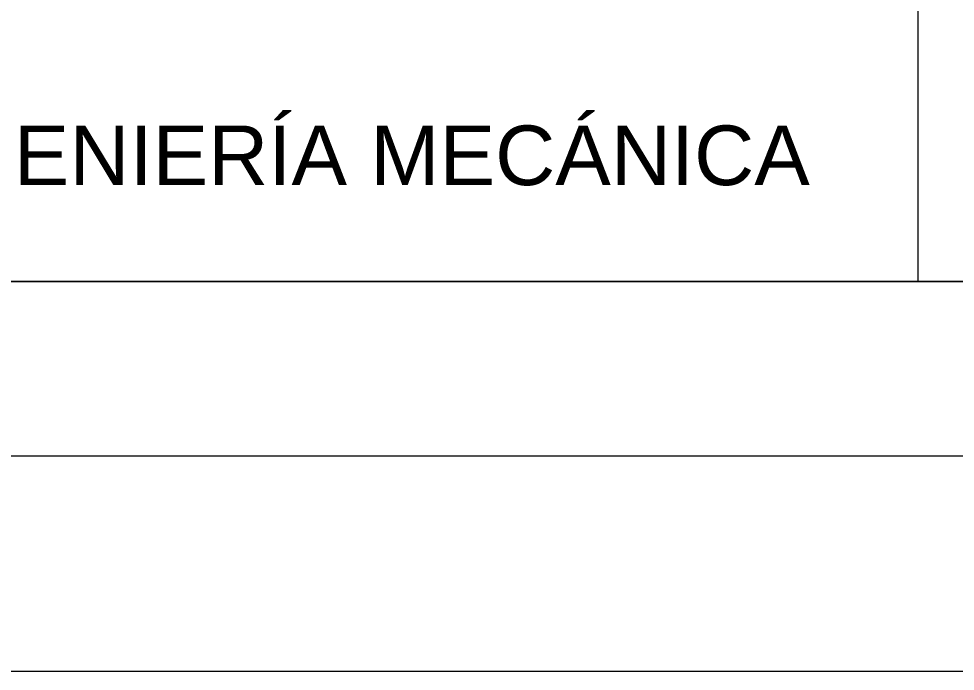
# Model space of a CAD drawing. Header units: millimetres. Extents: x 701 to 3045, y -109 to 653.
# Drawn here: x 1331.69 to 1370.21, y -6.86 to 19.98 of the extents above; entities that cross this region are included whole.
import ezdxf

# ---------------------------------------------------------------- set-up
doc = ezdxf.new("R2010")
doc.units = ezdxf.units.MM
doc.linetypes.add('XKITLINE00', pattern=[0])
for name, color, linetype, lineweight in [('G-Text', 2, 'Continuous', 50), ('Hoja del dibujo', 5, 'Continuous', 0), ('Otro tipo de objeto', 4, 'Continuous', 0)]:
    doc.layers.add(name, color=color, linetype=linetype, lineweight=lineweight)
doc.styles.add('ROMAND_BOLD', font='arial.ttf')

msp = doc.modelspace()

# ---------------------------------------------------------------- linework, layer by layer
at = {"layer": 'Hoja del dibujo', "color": 5, "linetype": 'XKITLINE00', "lineweight": 0}
msp.add_line((700.778, -6.861), (1543.776, -6.861), dxfattribs=at)
at = {"layer": 'Otro tipo de objeto', "linetype": 'XKITLINE00', "lineweight": 0}
for p, q in [((1368.686, 9.177), (1368.686, 20.393)), ((1527.738, 9.177), (723.833, 9.177)), ((1194.949, 9.177), (1397.429, 9.177)), ((1223.016, 2.003), (1527.738, 2.003))]:
    msp.add_line(p, q, dxfattribs=at)

# ---------------------------------------------------------------- texts
at = {"layer": 'G-Text', "style": 'ROMAND_BOLD'}
msp.add_text('ESCUELA PROFESIONAL DE INGENIERÍA MECÁNICA', height=2.45203, dxfattribs=at).set_placement((1277.437, 13.134))

doc.saveas('drawing.dxf')
